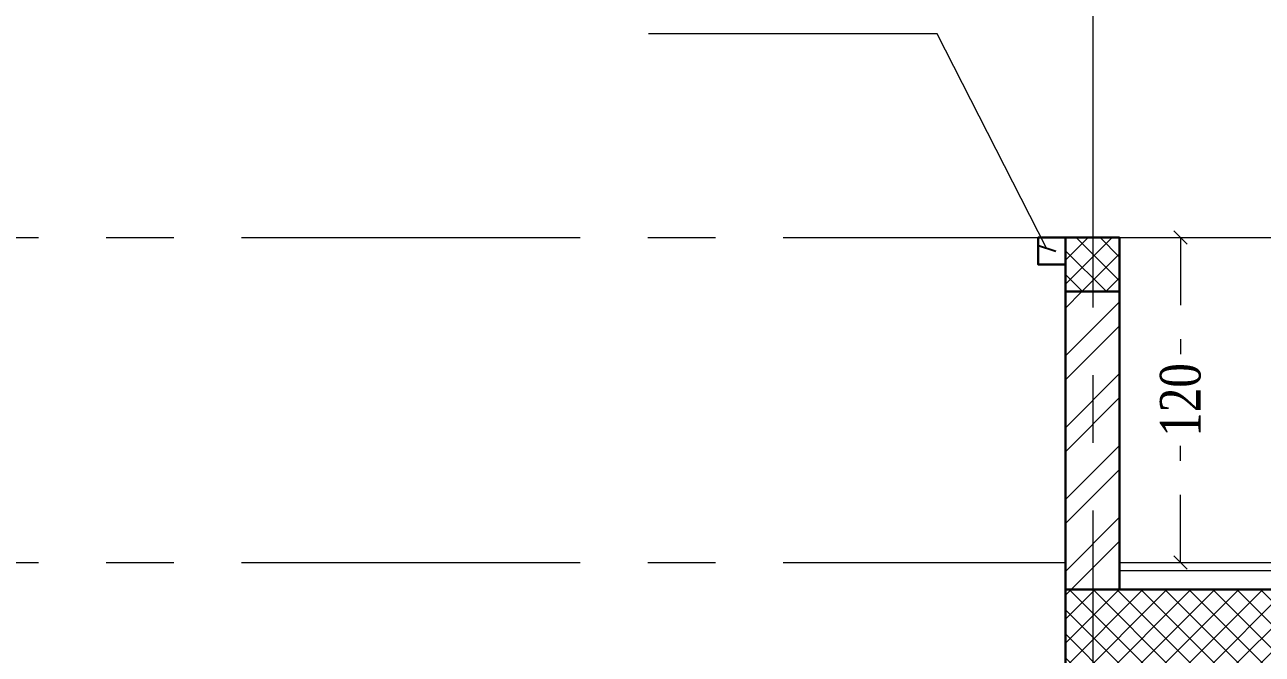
# Model space of a CAD drawing. Header units: inches. Extents: x -114 to 635, y -137 to 57.
# Drawn here: x 540.348 to 544.916, y 26.635 to 28.959 of the extents above; entities that cross this region are included whole.
import ezdxf

# ---------------------------------------------------------------- set-up
doc = ezdxf.new("R2010")
doc.units = ezdxf.units.IN
doc.header["$MEASUREMENT"] = 0
doc.header["$PDMODE"] = 98
for name, pattern in [('CENTER', [2, 1.25, -0.25, 0.25, -0.25]), ('CENTERX2', [4, 2.5, -0.5, 0.5, -0.5]), ('DASHED2', [0.375, 0.25, -0.125])]:
    doc.linetypes.add(name, pattern=pattern)
doc.layers.get('0').update_dxf_attribs({"lineweight": 5})
doc.layers.get('Defpoints').update_dxf_attribs({"lineweight": 5})
for name, color, linetype, lineweight in [('A-FINISHING', 2, 'Continuous', 5), ('ELEVATION 04', 1, 'Continuous', 9), ('HATCH', 15, 'Continuous', 0), ('ROOMS DIMENSION', 3, 'Continuous', 5), ('WALL PROPOSED', 7, 'Continuous', 30)]:
    doc.layers.add(name, color=color, linetype=linetype, lineweight=lineweight)
doc.layers.add('AXIES', color=7, linetype='CENTER', lineweight=0, true_color=0x949596)
doc.styles.add('ST', font='times.ttf', dxfattribs={"width": 0.8})
doc.dimstyles.new('RASH PLAN', dxfattribs={"dimtxt": 0.15, "dimasz": 0.05, "dimexe": 0, "dimexo": 0.1, "dimgap": 0.05, "dimtad": 0, "dimdec": 0, "dimlfac": 100, "dimzin": 0, "dimdsep": 46, "dimtxsty": 'ST', "dimblk": 'OBLIQUE', "dimcen": 0.09, "dimclrd": 200, "dimclre": 6, "dimclrt": 1, "dimadec": 0, "dimazin": 0, "dimtfac": 1, "dimtdec": 0, "dimtmove": 1, "dimatfit": 3, "dimldrblk": 'OBLIQUE', "dimfxl": 0, "dimtolj": 1, "dimtzin": 0, "dimlwd": -1, "dimlwe": -1, "dimarcsym": 0})
pattern_1 = [(225, (0, 0), (0.04419417382415922, -0.04419417382415923), []), (315, (0, 0), (0.04419417382415923, 0.04419417382415921), [])]

# ---------------------------------------------------------------- blocks, each defined once
blk = doc.blocks.new('_Oblique')
at = {"color": 0, "lineweight": -2}
blk.add_line((-0.5, -0.5), (0.5, 0.5), dxfattribs=at)
blk = doc.blocks.new('*D559')
at = {"layer": 'Defpoints', "color": 0, "transparency": 16777216}
for p in [(544.3896478976565, 28.17388593781085), (544.6146700088754, 28.17388593781085), (544.3896478976565, 26.97388593781148)]:
    blk.add_point(p, dxfattribs=at)
at = {"layer": 'ROOMS DIMENSION', "color": 3, "transparency": 16777216}
for p, q in [((544.4896478976565, 28.17388593781085), (544.6146700088754, 28.17388593781085)), ((544.4896478976565, 26.97388593781148), (544.6146700088754, 26.97388593781148))]:
    blk.add_line(p, q, dxfattribs=at)
at = {"layer": 'ROOMS DIMENSION', "color": 3, "linetype": 'DASHED2', "transparency": 16777216}
for p, q in [((544.6146700088754, 28.17388593781085), (544.6146700088754, 27.74323705533099)), ((544.6146700088754, 26.97388593781148), (544.6146700088754, 27.40453482029134))]:
    blk.add_line(p, q, dxfattribs=at)
at = {"layer": 'ROOMS DIMENSION', "color": 3, "transparency": 16777216, "xscale": 0.05, "yscale": 0.05, "zscale": 0.05}
for p, rotation in [((544.6146700088754, 28.17388593781085), 90), ((544.6146700088754, 26.97388593781148), 270)]:
    blk.add_blockref('_Oblique', p, dxfattribs=dict(at, rotation=rotation))
at = {"layer": 'ROOMS DIMENSION', "color": 3, "transparency": 16777216, "insert": (544.6146700088752, 27.573885937811), "char_height": 0.15, "attachment_point": 5, "rotation": 90, "style": 'ST'}
blk.add_mtext('\\A1;120', dxfattribs=at)

msp = doc.modelspace()

# ---------------------------------------------------------------- hatches: boundary and pattern name
at = {"layer": 'HATCH'}
h = msp.add_hatch(dxfattribs=at)
h.set_pattern_fill('ANSI37', color=256, scale=0.5, angle=180, style=0)
h.set_pattern_definition(pattern_1)
h.paths.add_polyline_path([(544.3896478976562, 28.17388593781084), (544.1896478976591, 28.17388593781084), (544.1896478976591, 27.97388593781084), (544.3896478976562, 27.97388593781084)])
h = msp.add_hatch(dxfattribs=at)
h.set_pattern_fill('ANSI32', color=256, scale=0.5, angle=180, style=0)
h.set_pattern_definition([(225, (0, 0), (0.1325825214724776, -0.1325825214724777), []), (225, (-0.0883883475, 1.08244506847799e-17), (0.1325825214724776, -0.1325825214724777), [])])
h.paths.add_polyline_path([(544.3896478976562, 27.97388593781084), (544.1896478976591, 27.97388593781084), (544.1896478976591, 26.87388935241233), (544.3896478976562, 26.87388935241233)])
h = msp.add_hatch(dxfattribs=at)
h.set_pattern_fill('ANSI37', color=256, scale=0.5, angle=180, style=0)
h.set_pattern_definition(pattern_1)
h.paths.add_polyline_path([(549.9891367617342, 26.87388935241234), (544.1896478976591, 26.87388935241233), (544.1896478976591, 26.2738859378107), (544.3896478976562, 26.2738859378107), (544.3896478976562, 26.5738859378107), (549.7891367617299, 26.5738859378107), (549.7891367617299, 26.2738859378107), (549.9891367617341, 26.2738859378107)])

# ---------------------------------------------------------------- linework, layer by layer
at = {"layer": 'A-FINISHING'}
for p, q in [((544.3896478976562, 26.97388593781146), (549.7891367617299, 26.97388593780879)), ((544.3896478976562, 26.94388593781105), (549.7891367617299, 26.94388593781104))]:
    msp.add_line(p, q, dxfattribs=at)
at = {"layer": 'AXIES', "linetype": 'CENTERX2', "ltscale": 0.5}
for p, q in [((544.2906437484229, 31.16525085794781), (544.2906437484229, 13.87388935315539)), ((535.1480333627377, 28.17388593781072), (544.0896478976591, 28.17388593781084)), ((535.148033363357, 26.97388593781079), (544.1896478976591, 26.97388593781079))]:
    msp.add_line(p, q, dxfattribs=at)
at = {"layer": 'ELEVATION 04'}
msp.add_line((544.3896478976561, 28.17388593781351), (549.7891367617298, 28.17388593781084), dxfattribs=at)
at = {"layer": 'WALL PROPOSED'}
for p, q in [((544.1896478976591, 22.97388935241133), (544.1896478976591, 28.17388593781084)), ((544.1896478976591, 28.17388593781084), (544.3896478976562, 28.17388593781084)), ((544.3896478976562, 26.87388935241233), (544.3896478976562, 28.17388593781084)), ((544.1896478976591, 27.97388593781084), (544.3896478976562, 27.97388593781084)), ((544.1896478976591, 26.87388935241233), (549.9891367617342, 26.87388935241234))]:
    msp.add_line(p, q, dxfattribs=at)
msp.add_lwpolyline([(544.1896478976591, 28.17388593781084), (544.0896478976591, 28.17388593781084), (544.0896478976591, 28.07388593781081), (544.1896478976591, 28.07388593781081)], dxfattribs=at)

# ---------------------------------------------------------------- dimensions: what is measured, and where the dimension line sits
at = {"layer": 'ROOMS DIMENSION'}
dim = msp.add_linear_dim(base=(544.6146700088754, 28.17388593781085), p1=(544.3896478976562, 26.97388593781146), p2=(544.3896478976562, 28.17388593781084), angle=90, dimstyle='RASH PLAN', override={"dimclrd": 3, "dimclre": 3, "dimclrt": 3}, dxfattribs=at)
dim.commit()
dim.dimension.update_dxf_attribs({"geometry": '*D559', "text_midpoint": (544.6146700088752, 27.573885937811)})

# ---------------------------------------------------------------- leaders
msp.add_leader([(544.1204485873229, 28.13448684362982), (543.7162117292203, 28.92582074763675), (542.6508381748429, 28.92582074763675)], dimstyle='RASH PLAN', override={"dimclrd": 3, "dimclre": 3, "dimclrt": 3}, dxfattribs=at)

doc.saveas('drawing.dxf')
